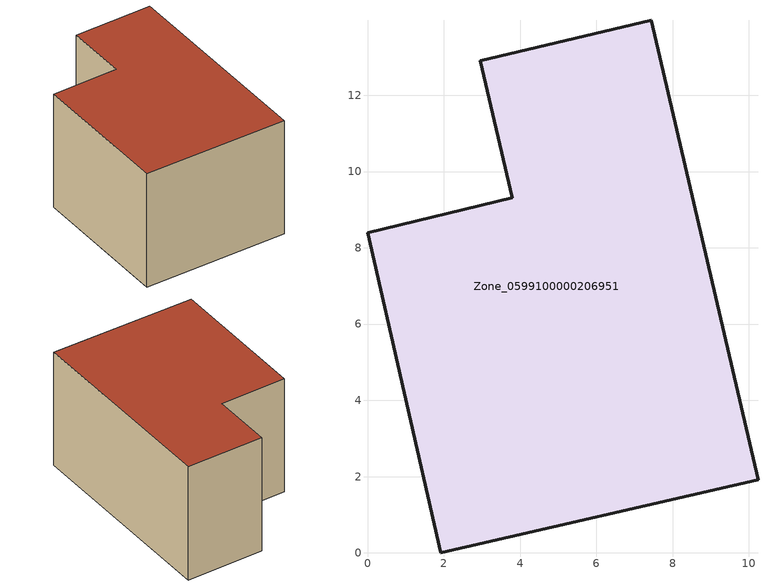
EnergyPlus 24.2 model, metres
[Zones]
Zone_0599100000206951
 floor ground (C_G): 10.24,1.91 1.92,0 0,8.39 3.8,9.31 2.96,12.9 7.44,13.97 z0
 wall outside (C_F): 1.92,0 10.24,1.91 7.44,13.97 2.96,12.9 3.8,9.31 0,8.39 1.92,0 z0:7.12
 roof outside (C_R): 0,8.39 1.92,0 10.24,1.91 7.44,13.97 2.96,12.9 3.8,9.31 z7.12
[BUILDING]
Pand.0599100000206951: North Axis=0; Terrain=City; Loads Convergence Tolerance Value=0.04; Temperature Convergence Tolerance Value=0.4; Solar Distribution=FullExterior; Maximum Number of Warmup Days=25; Minimum Number of Warmup Days=1
[Site:Location]
Rotterdam.The.Hague.AP_ZH_NLD Design_Conditions: Latitude=51.96; Longitude=4.45; Time Zone=1; Elevation=-4.5
[SITE:GROUNDTEMPERATURE:BUILDINGSURFACE]
18, 18, 18, 18, 18, 18, 18, 18, 18, 18, 18, 18
[MATERIAL] Thermal Absorptance=0.9; Solar Absorptance=0.7; Visible Absorptance=0.7
Name | Roughness | Thickness | Conductivity | Density | Specific Heat
G.D.1965 | MediumSmooth | 0.15 | 1 | 540 | 1210
F.D.1965 | Rough | 0.3 | 0.857143 | 1920 | 840
R.D.1965 | MediumRough | 0.2 | 0.08 | 1500 | 1000
[CONSTRUCTION]
C_G: G.D.1965
C_F: F.D.1965
C_R: R.D.1965
[ZONE]
Zone_0599100000206951: Type=1; Multiplier=1; Ceiling Height=Autocalculate; Volume=Autocalculate; Floor Area=autocalculate; Part of Total Floor Area=Yes
[ZONEINFILTRATION:DESIGNFLOWRATE]
Infil_Zone_0599100000206951: Zone or ZoneList or Space or SpaceList=Zone_0599100000206951; Schedule=AlwaysOn; Design Flow Rate Calculation Method=Flow/Area; Flow Rate per Floor Area=0.0042; Constant Term Coefficient=1; Temperature Term Coefficient=0; Velocity Term Coefficient=0; Velocity Squared Term Coefficient=0
[HVACTEMPLATE:ZONE:IDEALLOADSAIRSYSTEM]
Zone_0599100000206951: Maximum Heating Supply Air Temperature=50; Minimum Cooling Supply Air Temperature=13; Maximum Heating Supply Air Humidity Ratio=0.0156; Minimum Cooling Supply Air Humidity Ratio=0.0077; Heating Limit=NoLimit; Cooling Limit=NoLimit; Dehumidification Control Type=ConstantSensibleHeatRatio; Cooling Sensible Heat Ratio=0.7; Dehumidification Setpoint=60; Humidification Control Type=None; Humidification Setpoint=30; Outdoor Air Method=None; Outdoor Air Flow Rate per Person=0.00944; Outdoor Air Flow Rate per Zone Floor Area=0; Outdoor Air Flow Rate per Zone=0; Demand Controlled Ventilation Type=None; Outdoor Air Economizer Type=NoEconomizer; Heat Recovery Type=None; Sensible Heat Recovery Effectiveness=0.7; Latent Heat Recovery Effectiveness=0.65
[ZONECONTROL:THERMOSTAT]
ThermostatControl_Zone_0599100000206951: Zone or ZoneList=Zone_0599100000206951; Control Type Schedule=DualSetpointControlType; Control 1=Thermostat_Zone_0599100000206951; Temperature Difference Between Cutout And Setpoint=0
[THERMOSTATSETPOINT:DUALSETPOINT]
Thermostat_Zone_0599100000206951: Heating Setpoint Temperature Schedule=HeatingSetpoint_Zone_0599100000206951; Cooling Setpoint Temperature Schedule=CoolingSetpoint_Zone_0599100000206951
[SCHEDULE:COMPACT]
HeatingSetpoint_Zone_0599100000206951: Through: 12/31, For: AllDays, Until: 24:00, 21
CoolingSetpoint_Zone_0599100000206951: Through: 12/31, For: AllDays, Until: 24:00, 24
DualSetpointControlType: Through: 12/31, For: AllDays, Until: 24:00, 4
AlwaysOn: Through: 12/31, For: AllDays, Until: 24:00, 1
